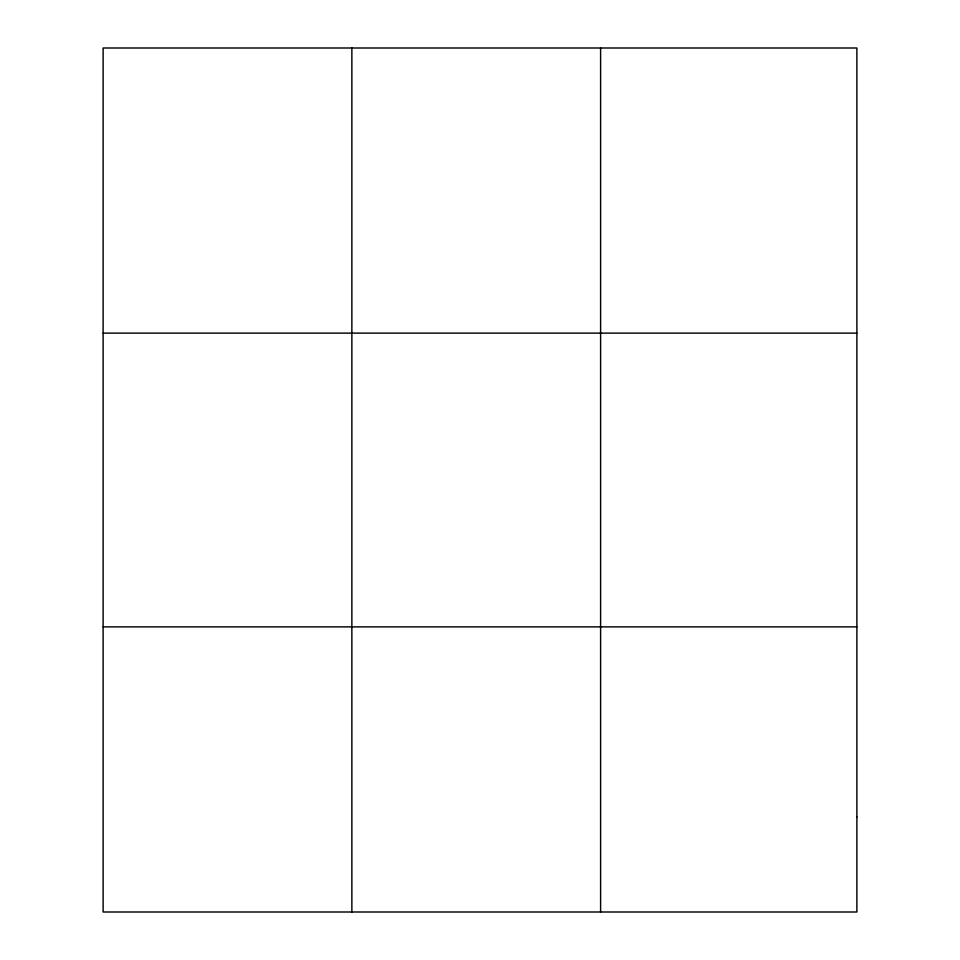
<?xml version="1.0" encoding="UTF-8"?>
<svg xmlns="http://www.w3.org/2000/svg" width="960" height="960" viewBox="0 0 960 960"><rect width="100%" height="100%" fill="white"/><g stroke="black" fill="none" stroke-linecap="round" stroke-linejoin="round"><path stroke-width="1.44" d="M351.864 48L351.864 912M600.6 48L600.6 912M103.116 333.12L856.884 333.12M103.116 626.88L856.884 626.88M856.884 816.96L856.884 912L103.116 912L103.116 48L856.884 48L856.884 816.96"/></g></svg>
